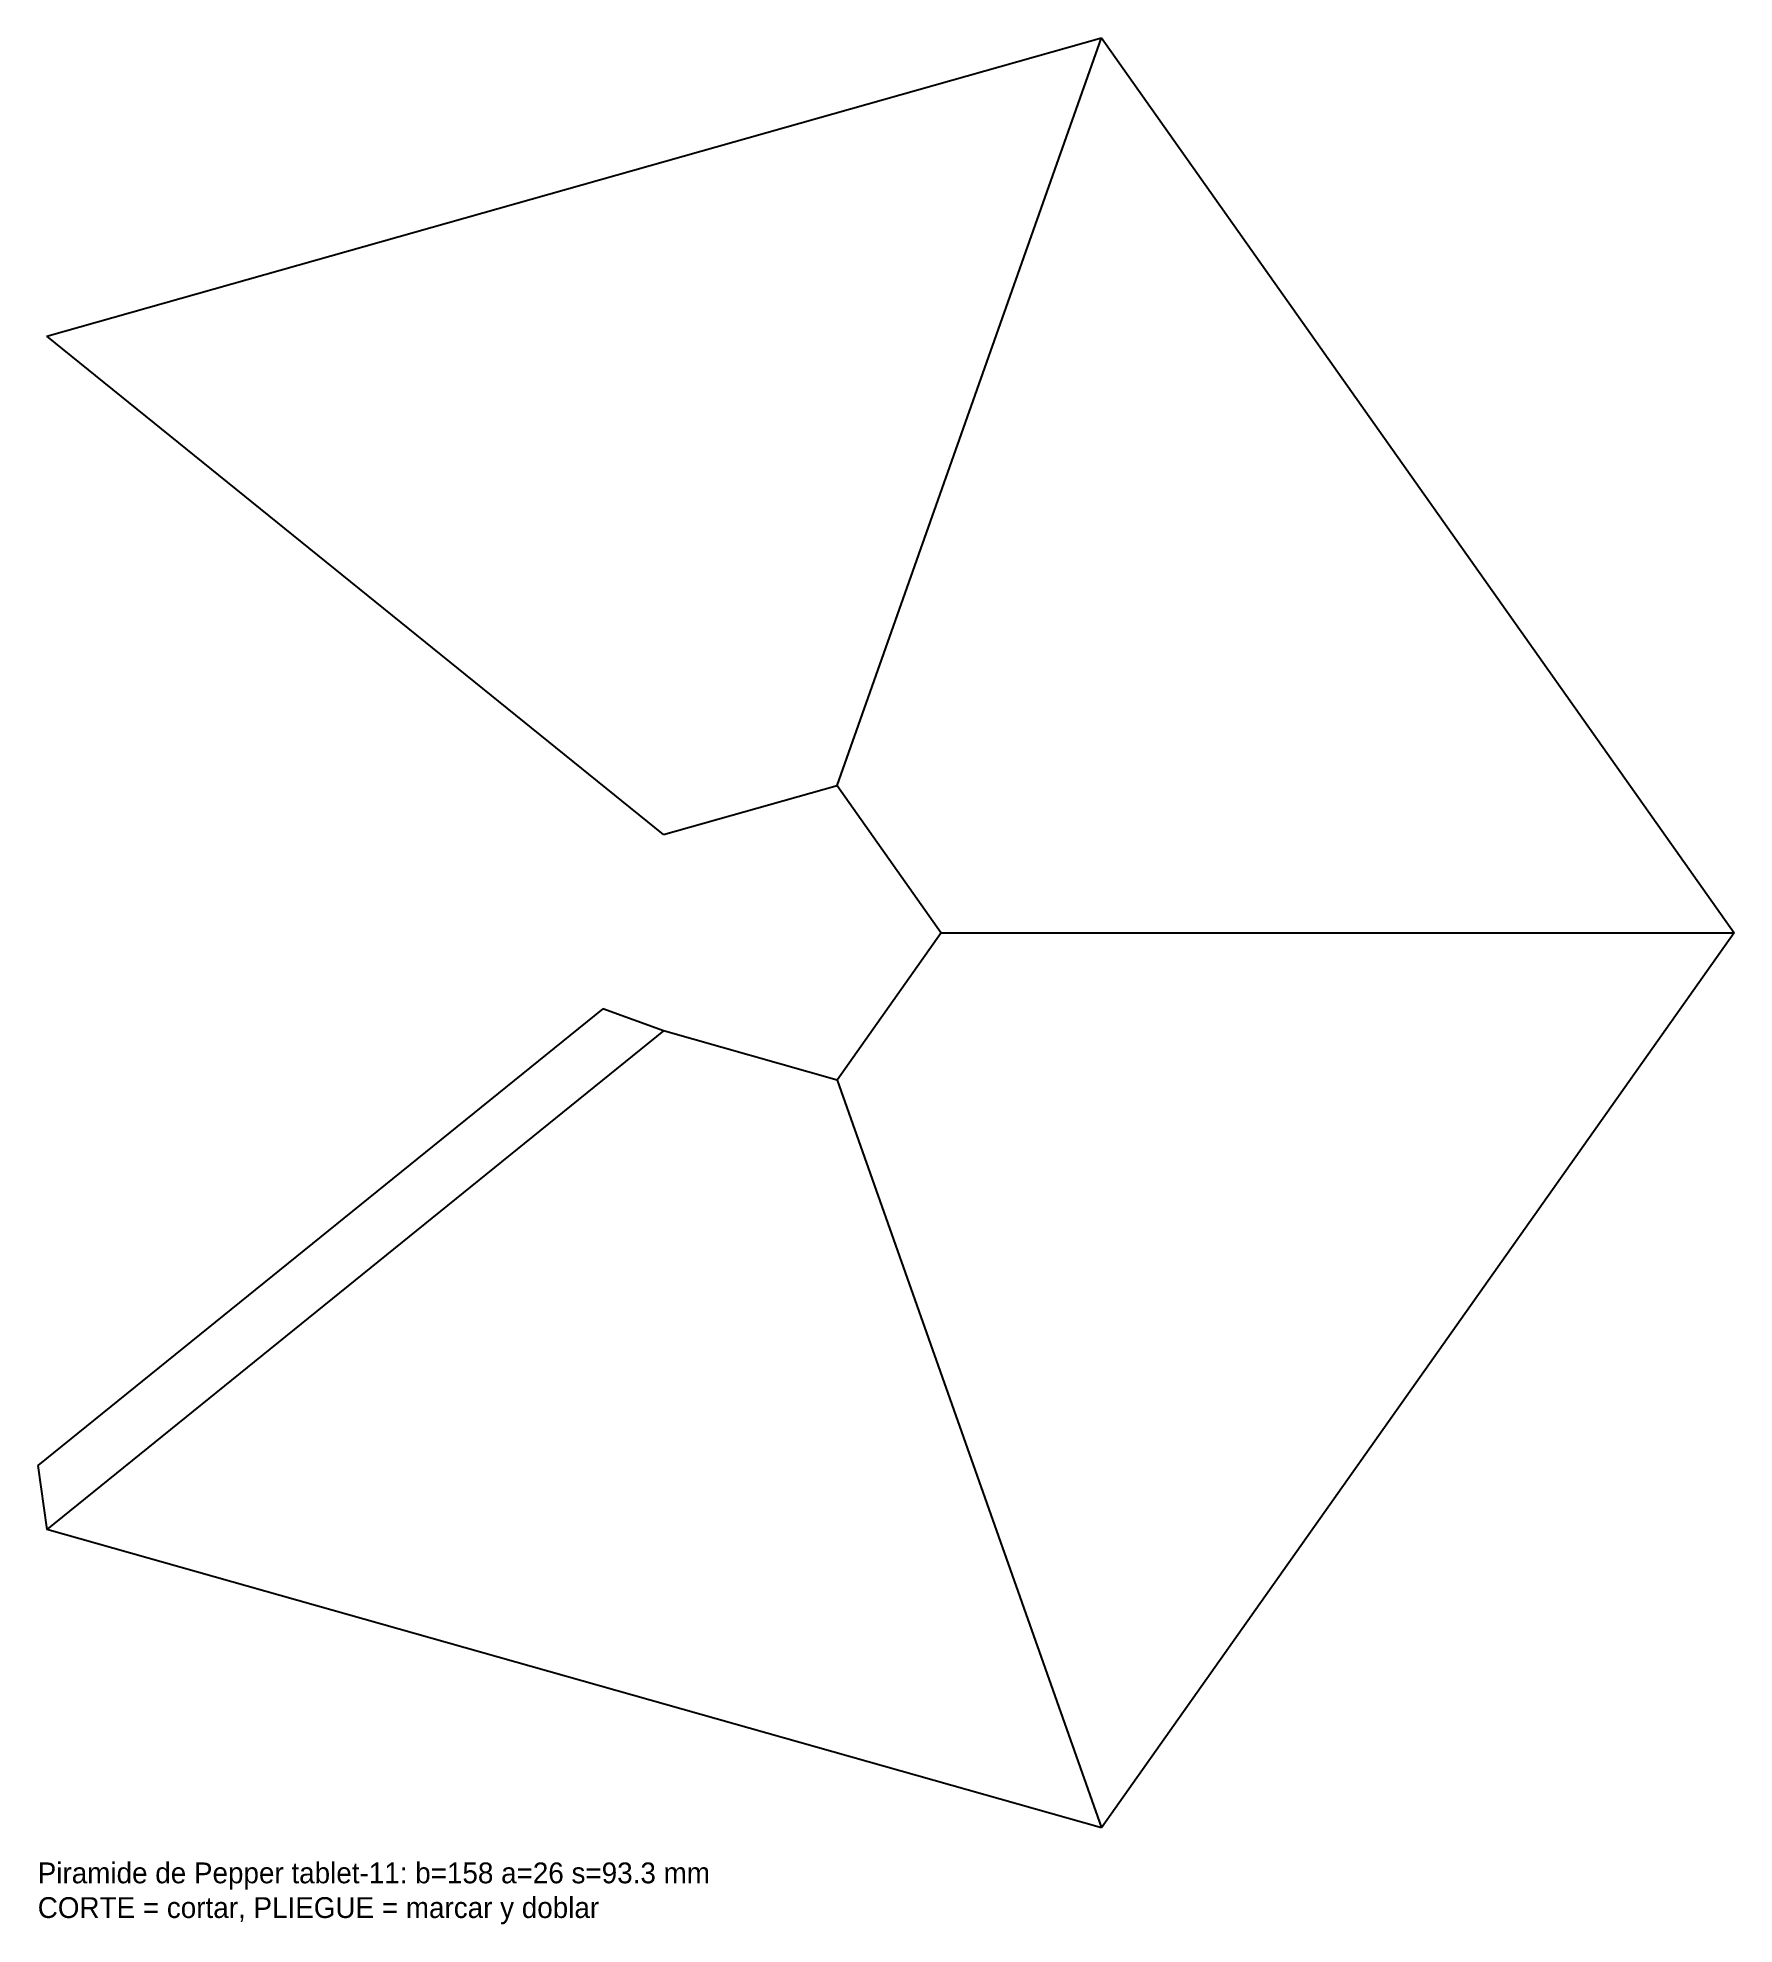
# Model space of a CAD drawing. Header units: millimetres. Extents: x -108 to 137, y -143 to 129.
import ezdxf

# ---------------------------------------------------------------- set-up
doc = ezdxf.new("R2010")
doc.units = ezdxf.units.MM

msp = doc.modelspace()

# ---------------------------------------------------------------- linework, layer by layer
at = {"layer": 'CORTE', "color": 1}
for p, q in [((-106.425, 86.004), (45.611, 129.006)), ((45.611, 129.006), (136.832, 0)), ((-17.513, 14.153), (-106.425, 86.004)), ((-17.513, 14.153), (7.506, 21.229)), ((7.506, 21.229), (22.517, 0)), ((22.517, 0), (7.506, -21.229)), ((136.832, 0), (45.611, -129.006)), ((-26.275, -10.947), (-107.72, -76.765)), ((-17.513, -14.153), (-26.275, -10.947)), ((7.506, -21.229), (-17.513, -14.153)), ((-107.72, -76.765), (-106.425, -86.004)), ((45.611, -129.006), (-106.425, -86.004))]:
    msp.add_line(p, q, dxfattribs=at)
at = {"layer": 'PLIEGUE', "color": 5}
for p, q in [((7.506, 21.229), (45.611, 129.006)), ((22.517, 0), (136.832, 0)), ((-17.513, -14.153), (-106.425, -86.004)), ((7.506, -21.229), (45.611, -129.006))]:
    msp.add_line(p, q, dxfattribs=at)

# ---------------------------------------------------------------- texts
at = {"layer": 'NOTAS', "color": 8}
for s, p in [('Piramide de Pepper tablet-11: b=158 a=26 s=93.3 mm', (-107.72, -137.006)), ('CORTE = cortar, PLIEGUE = marcar y doblar', (-107.72, -142.006))]:
    msp.add_text(s, height=3, dxfattribs=at).set_placement(p)

doc.saveas('drawing.dxf')
